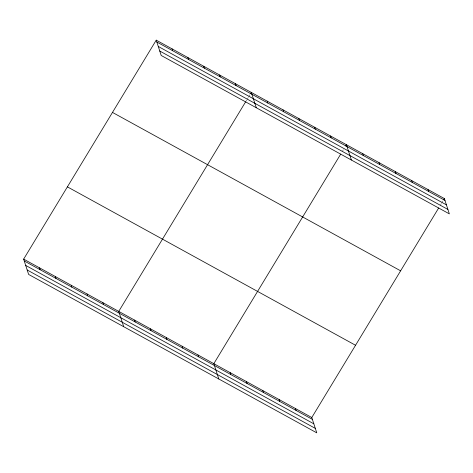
<?xml version="1.0" encoding="UTF-8"?>
<svg xmlns="http://www.w3.org/2000/svg" width="473" height="473" viewBox="0 0 473 473"><rect width="100%" height="100%" fill="white"/><g stroke="black" fill="none" stroke-linecap="round" stroke-linejoin="round"><path stroke-width="0.35" stroke-dasharray="2.37 1.77" d="M245.99 101.228L246.752 99.974M247.131 99.342L248.278 97.462M248.656 96.829L250.176 94.316M342.221 151.62L343.363 149.734M440.186 205.477L441.333 203.591M441.711 202.964L443.231 200.451"/><path stroke-width="0.71" d="M23.65 259.121L311.79 417.523L316.768 432.842L28.628 274.435L23.65 259.121L156.232 40.158L444.372 198.565L449.35 213.879L161.21 55.477L156.232 40.158M245.611 101.861L118.735 311.394L123.713 326.707M250.56 93.689L251.317 92.436L256.295 107.749M340.696 154.133L213.826 363.666L218.798 378.985M345.645 145.962L346.407 144.708L351.38 160.022M311.79 417.523L438.666 207.99M443.615 199.819L444.372 198.565M156.835 42.02L444.981 200.422M158.278 46.46L446.423 204.862M159.768 51.037L447.907 209.438M112.479 112.414L400.619 270.822M67.403 186.865L355.542 345.266M24.253 260.978L312.399 419.385M25.696 265.418L313.841 423.826M27.186 269.994L315.325 428.402M428.047 189.59L428.65 191.447M411.717 180.609L412.32 182.472M395.387 171.634L395.996 173.496M379.062 162.659L379.665 164.521M362.732 153.684L363.335 155.546M330.556 135.993L331.159 137.856M314.711 127.284L315.314 129.141M298.859 118.569L299.468 120.432M283.014 109.86L283.617 111.717M267.168 101.145L267.771 103.008M235.471 83.721L236.074 85.583M219.62 75.006L220.229 76.868M203.774 66.297L204.377 68.159M187.929 57.582L188.532 59.444M295.465 408.548L296.068 410.41M172.077 48.873L172.686 50.729M279.135 399.573L279.738 401.429M262.811 390.597L263.414 392.454M246.48 381.622L247.083 383.479M230.15 372.641L230.759 374.504M197.974 354.957L198.583 356.813M182.129 346.242L182.732 348.104M166.283 337.533L166.886 339.389M150.432 328.818L151.035 330.68M134.586 320.103L135.189 321.965M102.889 302.679L103.492 304.541M87.044 293.97L87.647 295.826M71.192 285.254L71.795 287.117M55.347 276.545L55.95 278.402M39.495 267.83L40.104 269.693"/></g></svg>
